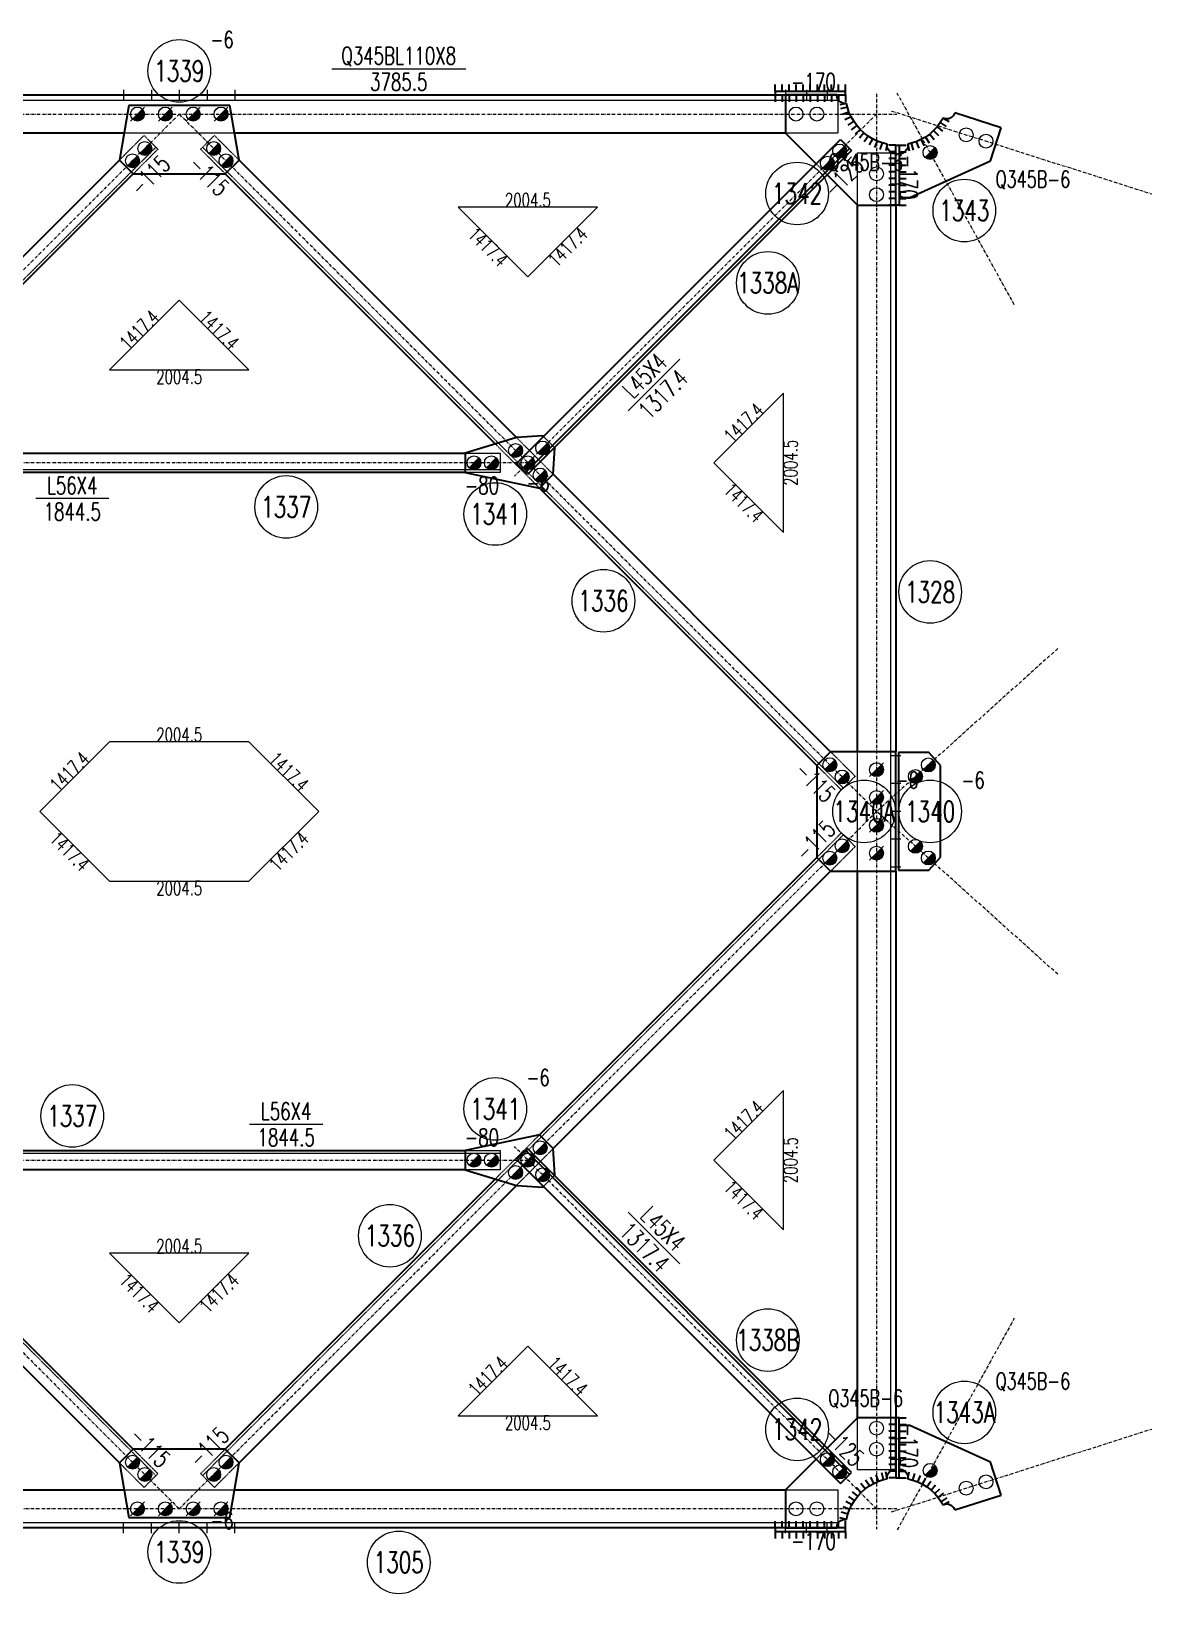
# Model space of a CAD drawing. Extents: x 200306 to 244369, y -126880 to -87343.
# Drawn here: x 209240 to 212461, y -106421 to -101930 of the extents above; entities that cross this region are included whole.
import ezdxf
from ezdxf.enums import TextEntityAlignment as Align

# ---------------------------------------------------------------- set-up
doc = ezdxf.new("R2010")
doc.units = 0
doc.header["$MEASUREMENT"] = 0
doc.linetypes.add('Dash', pattern=[2.75, 2, -0.75])
doc.linetypes.add('DashDot', pattern=[15.6, 9, -3, 0.6, -3])
doc.layers.get('0').update_dxf_attribs({"linetype": 'CONTINUOUS', "lineweight": 25})
doc.styles.get("Standard").update_dxf_attribs({"font": 'simplex.shx', "width": 0.7, "height": 3, "bigfont": 'gbhzfs.shx'})

# ---------------------------------------------------------------- blocks, each defined once
blk = doc.blocks.new('M16X40S')
at = {"color": 3, "linetype": 'Continuous', "lineweight": 13}
blk.add_line((-0.707, -0.707), (0.707, 0.707), dxfattribs=at)
blk.add_circle((0, 0), 1, dxfattribs=at)
for radius in [0.9, 0.8, 0.7, 0.6, 0.5, 0.4, 0.3, 0.2, 0.1]:
    blk.add_arc((0, 0), radius, 225, 45, dxfattribs=at)
blk = doc.blocks.new('M20X45S')
at = {"color": 3, "linetype": 'Continuous', "lineweight": 13}
blk.add_circle((0, 0), 1, dxfattribs=at)
blk = doc.blocks.new('M16X50S')
at = {"color": 3, "linetype": 'Continuous', "lineweight": 13}
blk.add_line((-1, -1), (1, 1), dxfattribs=at)
blk.add_circle((0, 0), 1, dxfattribs=at)
for radius in [0.9, 0.8, 0.7, 0.6, 0.5, 0.4, 0.3, 0.2, 0.1]:
    blk.add_arc((0, 0), radius, 225, 45, dxfattribs=at)

msp = doc.modelspace()

# ---------------------------------------------------------------- linework, layer by layer
at = {"color": 7, "linetype": 'Continuous', "lineweight": 13}
for p, q in [((210104.1478, -102037.91406), (210489.1478, -102037.91406)), ((211104.33602, -102872.36645), (210955.8436, -103020.85887)), ((209463.32231, -103273.14542), (209253.32231, -103273.14542)), ((209868.14322, -105071.60814), (210078.14322, -105071.60814)), ((211104.33602, -105472.38711), (210955.8436, -105323.89468))]:
    msp.add_line(p, q, dxfattribs=at)
at = {"color": 7, "linetype": 'Continuous', "lineweight": 30}
for p, q in [((211378.79208, -102102.90818), (211378.79208, -102082.91994)), ((211378.79208, -102112.9023), (211378.79208, -102132.89053)), ((211398.97452, -102102.90818), (211398.97452, -102082.91994)), ((211398.97452, -102112.9023), (211398.97452, -102132.89053)), ((211419.15695, -102102.90818), (211419.15695, -102082.91994)), ((211419.15695, -102112.9023), (211419.15695, -102132.89053)), ((211439.33939, -102102.90818), (211439.33939, -102082.91994)), ((211439.33939, -102112.9023), (211439.33939, -102132.89053)), ((211459.52182, -102102.90818), (211459.52182, -102082.91994)), ((211459.52182, -102112.9023), (211459.52182, -102132.89053)), ((211479.70425, -102102.90818), (211479.70425, -102082.91994)), ((211479.70425, -102112.9023), (211479.70425, -102132.89053)), ((211499.88669, -102102.90818), (211499.88669, -102082.91994)), ((211499.88669, -102112.9023), (211499.88669, -102132.89053)), ((211520.06912, -102102.90818), (211520.06912, -102082.91994)), ((211520.06912, -102112.9023), (211520.06912, -102132.89053)), ((211540.25156, -102102.90818), (211540.25156, -102082.91994)), ((211540.25156, -102112.9023), (211540.25156, -102132.89053)), ((211560.43399, -102102.90818), (211560.43399, -102082.91994)), ((211560.43399, -102112.9023), (211560.43399, -102132.89053)), ((211580.61642, -102102.90818), (211580.61642, -102082.91994)), ((211580.61642, -102112.9023), (211580.61642, -102132.89053)), ((211583.70173, -102137.72672), (211564.10351, -102141.71543)), ((211586.15961, -102147.94948), (211566.8902, -102153.30579)), ((211590.87133, -102162.11639), (211572.23226, -102169.36794)), ((211596.97187, -102175.74132), (211579.14892, -102184.8156)), ((211604.40019, -102188.68893), (211587.571, -102199.49533)), ((211613.0822, -102200.83065), (211597.41448, -102213.26136)), ((211622.93151, -102212.04593), (211608.58142, -102225.97701)), ((211844.30812, -102204.49272), (211859.57377, -102217.4132)), ((211853.37976, -102192.61736), (211869.85901, -102203.94916)), ((211861.21976, -102179.89706), (211878.74784, -102189.52715)), ((211633.85026, -102222.22333), (211620.96087, -102237.51593)), ((211645.73006, -102231.26162), (211634.42994, -102247.76336)), ((211658.45301, -102239.07074), (211648.85496, -102256.61717)), ((211671.89279, -102245.57267), (211664.0927, -102263.98893)), ((211685.91589, -102250.70225), (211679.9918, -102269.80474)), ((211700.38283, -102254.40781), (211696.39412, -102274.00603)), ((211725.20725, -102257.49312), (211705.21901, -102257.49312)), ((211735.20137, -102257.49312), (211755.1896, -102257.49312)), ((211760.16181, -102254.37819), (211764.17043, -102273.97231)), ((211769.83834, -102252.06034), (211775.14148, -102271.34438)), ((211784.03018, -102247.38264), (211791.23189, -102266.0409)), ((211797.68522, -102241.31091), (211806.71369, -102259.15689)), ((211810.66657, -102233.90569), (211821.43168, -102250.76101)), ((211822.84403, -102225.24105), (211835.23822, -102240.93722)), ((211834.09547, -102215.40381), (211847.99488, -102229.78397)), ((211592.41373, -102266.90901), (210660.89305, -103198.42969)), ((211725.20725, -102276.61963), (211705.21901, -102276.61963)), ((211725.20725, -102295.74613), (211705.21901, -102295.74613)), ((211735.20137, -102276.61963), (211755.1896, -102276.61963)), ((211735.20137, -102295.74613), (211755.1896, -102295.74613)), ((211725.20725, -102314.87264), (211705.21901, -102314.87264)), ((211725.20725, -102333.99915), (211705.21901, -102333.99915)), ((211735.20137, -102314.87264), (211755.1896, -102314.87264)), ((211735.20137, -102333.99915), (211755.1896, -102333.99915)), ((211725.20725, -102353.12565), (211705.21901, -102353.12565)), ((211725.20725, -102372.25216), (211705.21901, -102372.25216)), ((211725.20725, -102391.37867), (211705.21901, -102391.37867)), ((211735.20137, -102353.12565), (211755.1896, -102353.12565)), ((211735.20137, -102372.25216), (211755.1896, -102372.25216)), ((211735.20137, -102391.37867), (211755.1896, -102391.37867)), ((211725.20725, -102410.50517), (211705.21901, -102410.50517)), ((211725.20725, -102429.63168), (211705.21901, -102429.63168)), ((211735.20137, -102410.50517), (211755.1896, -102410.50517)), ((211735.20137, -102429.63168), (211755.1896, -102429.63168)), ((211592.41373, -106077.84455), (210660.89305, -105146.32387)), ((211725.20725, -105915.12188), (211705.21901, -105915.12188)), ((211725.20725, -105934.24838), (211705.21901, -105934.24838)), ((211735.20137, -105915.12188), (211755.1896, -105915.12188)), ((211735.20137, -105934.24838), (211755.1896, -105934.24838)), ((211725.20725, -105953.37489), (211705.21901, -105953.37489)), ((211725.20725, -105972.5014), (211705.21901, -105972.5014)), ((211735.20137, -105953.37489), (211755.1896, -105953.37489)), ((211735.20137, -105972.5014), (211755.1896, -105972.5014)), ((211725.20725, -105991.6279), (211705.21901, -105991.6279)), ((211725.20725, -106010.75441), (211705.21901, -106010.75441)), ((211725.20725, -106029.88092), (211705.21901, -106029.88092)), ((211735.20137, -105991.6279), (211755.1896, -105991.6279)), ((211735.20137, -106010.75441), (211755.1896, -106010.75441)), ((211735.20137, -106029.88092), (211755.1896, -106029.88092)), ((211690.16006, -106092.80363), (211684.80376, -106073.53422)), ((211700.38283, -106090.34575), (211696.39412, -106070.74753)), ((211725.20725, -106049.00742), (211705.21901, -106049.00742)), ((211725.20725, -106068.13393), (211705.21901, -106068.13393)), ((211735.20137, -106049.00742), (211755.1896, -106049.00742)), ((211735.20137, -106068.13393), (211755.1896, -106068.13393)), ((211760.16181, -106090.37537), (211764.17043, -106070.78125)), ((211774.63001, -106094.09754), (211780.57417, -106075.00137)), ((211626.06361, -106129.57552), (211612.13254, -106115.22543)), ((211637.27889, -106119.72621), (211624.84818, -106104.05849)), ((211649.42061, -106111.04421), (211638.61422, -106094.21501)), ((211662.36822, -106103.61589), (211653.29394, -106085.79294)), ((211675.99315, -106097.51535), (211668.74161, -106078.87627)), ((211725.20725, -106087.26044), (211705.21901, -106087.26044)), ((211735.20137, -106087.26044), (211755.1896, -106087.26044)), ((211788.6559, -106099.24584), (211796.47643, -106080.8384)), ((211802.09903, -106105.76916), (211811.71797, -106088.23441)), ((211814.82467, -106113.60253), (211826.14605, -106097.11572)), ((211826.70524, -106122.66769), (211839.61599, -106107.39361)), ((211837.62158, -106132.8739), (211851.99271, -106118.9652)), ((211599.03881, -106165.09702), (211581.49237, -106155.49897)), ((211606.84793, -106152.37407), (211590.34619, -106141.07396)), ((211615.88622, -106140.49427), (211600.59361, -106127.60488)), ((211847.46427, -106144.11882), (211863.15215, -106131.71446)), ((211856.13475, -106156.28963), (211872.98255, -106145.51347)), ((211861.21976, -106164.85649), (211878.74784, -106155.22641)), ((211583.70173, -106207.02684), (211564.10351, -106203.03813)), ((211587.40729, -106192.5599), (211568.3048, -106186.63582)), ((211592.53687, -106178.5368), (211574.12061, -106170.73672)), ((211378.79208, -106231.85126), (211378.79208, -106211.86303)), ((211378.79208, -106241.84538), (211378.79208, -106261.83362)), ((211398.97452, -106231.85126), (211398.97452, -106211.86303)), ((211398.97452, -106241.84538), (211398.97452, -106261.83362)), ((211419.15695, -106231.85126), (211419.15695, -106211.86303)), ((211419.15695, -106241.84538), (211419.15695, -106261.83362)), ((211439.33939, -106231.85126), (211439.33939, -106211.86303)), ((211439.33939, -106241.84538), (211439.33939, -106261.83362)), ((211459.52182, -106231.85126), (211459.52182, -106211.86303)), ((211459.52182, -106241.84538), (211459.52182, -106261.83362)), ((211479.70425, -106231.85126), (211479.70425, -106211.86303)), ((211479.70425, -106241.84538), (211479.70425, -106261.83362)), ((211499.88669, -106231.85126), (211499.88669, -106211.86303)), ((211499.88669, -106241.84538), (211499.88669, -106261.83362)), ((211520.06912, -106231.85126), (211520.06912, -106211.86303)), ((211520.06912, -106241.84538), (211520.06912, -106261.83362)), ((211540.25156, -106231.85126), (211540.25156, -106211.86303)), ((211540.25156, -106241.84538), (211540.25156, -106261.83362)), ((211560.43399, -106231.85126), (211560.43399, -106211.86303)), ((211560.43399, -106241.84538), (211560.43399, -106261.83362)), ((211580.61642, -106231.85126), (211580.61642, -106211.86303)), ((211580.61642, -106241.84538), (211580.61642, -106261.83362))]:
    msp.add_line(p, q, dxfattribs=at)
at = {"color": 1, "linetype": 'Dash', "lineweight": 20}
for p, q in [((211408.47786, -102112.91406), (211555.71703, -102112.91406)), ((211558.47786, -102123.628), (211558.47786, -102222.91406)), ((207772.98767, -102127.91406), (211558.47786, -102127.91406)), ((209493.90582, -102300.14303), (209564.61649, -102229.43235)), ((209824.38264, -102222.91406), (209507.08289, -102222.91406)), ((209564.61649, -102229.43235), (209604.21447, -102269.03033)), ((209727.25105, -102269.03033), (209766.84903, -102229.43235)), ((209766.84903, -102229.43235), (209837.55971, -102300.14303)), ((211558.47786, -102222.91406), (211408.47786, -102222.91406)), ((209598.55762, -102263.37348), (207756.72946, -104105.20164)), ((209604.21447, -102269.03033), (209533.5038, -102339.74101)), ((209797.96173, -102339.74101), (209727.25105, -102269.03033)), ((211574.73607, -104105.20164), (209732.90791, -102263.37348)), ((211615.19548, -102279.63168), (211714.48154, -102279.63168)), ((211615.19548, -102429.63168), (211615.19548, -102279.63168)), ((211710.19548, -102279.63168), (211710.19548, -106065.12188)), ((211725.19548, -102282.39252), (211725.19548, -102429.63168)), ((211496.28032, -102310.71652), (211528.10013, -102342.53633)), ((210634.7301, -103097.31342), (210740.79612, -103203.37944)), ((210744.33165, -103126.3048), (210712.51185, -103094.485)), ((210487.96412, -103142.14542), (210587.96412, -103142.14542)), ((210701.19814, -103242.97742), (210574.0652, -103115.84448)), ((210587.96412, -103142.14542), (210587.96412, -103198.14542)), ((210587.96412, -103190.14542), (208743.50141, -103190.14542)), ((210587.96412, -103198.14542), (210487.96412, -103198.14542)), ((211537.96651, -104000.54983), (211608.67719, -104071.26051)), ((211615.19548, -104344.20373), (211615.19548, -104000.54983)), ((211725.19548, -104000.54983), (211725.19548, -104344.20373)), ((211569.07921, -104110.85849), (211498.36853, -104040.14781)), ((211608.67719, -104071.26051), (211569.07921, -104110.85849)), ((211498.36853, -104304.60575), (211569.07921, -104233.89507)), ((211569.07921, -104233.89507), (211608.67719, -104273.49305)), ((207756.72946, -104239.55192), (209598.55762, -106081.38008)), ((209732.90791, -106081.38008), (211574.73607, -104239.55192)), ((211608.67719, -104273.49305), (211537.96651, -104344.20373)), ((210574.0652, -105228.90908), (210701.19814, -105101.77614)), ((208743.50141, -105154.60814), (210587.96412, -105154.60814)), ((210487.96412, -105146.60814), (210587.96412, -105146.60814)), ((210587.96412, -105146.60814), (210587.96412, -105202.60814)), ((210740.79612, -105141.37412), (210634.7301, -105247.44014)), ((210587.96412, -105202.60814), (210487.96412, -105202.60814)), ((210712.51185, -105250.26856), (210744.33165, -105218.44876)), ((211615.19548, -106065.12188), (211615.19548, -105915.12188)), ((211725.19548, -105915.12188), (211725.19548, -106062.36104)), ((209533.5038, -106005.01255), (209604.21447, -106075.72323)), ((209727.25105, -106075.72323), (209797.96173, -106005.01255)), ((211528.10013, -106002.21723), (211496.28032, -106034.03704)), ((209564.61649, -106115.32121), (209493.90582, -106044.61053)), ((209837.55971, -106044.61053), (209766.84903, -106115.32121)), ((211714.48154, -106065.12188), (211615.19548, -106065.12188)), ((209604.21447, -106075.72323), (209564.61649, -106115.32121)), ((209766.84903, -106115.32121), (209727.25105, -106075.72323)), ((209507.08289, -106121.8395), (209824.38264, -106121.8395)), ((211408.47786, -106121.8395), (211558.47786, -106121.8395)), ((211558.47786, -106121.8395), (211558.47786, -106221.12556)), ((211558.47786, -106216.8395), (207772.98767, -106216.8395)), ((211555.71703, -106231.8395), (211408.47786, -106231.8395))]:
    msp.add_line(p, q, dxfattribs=at)
at = {"color": 2, "linetype": 'DashDot', "lineweight": 15}
for p, q in [((211670.19548, -102109.63168), (211670.19548, -106235.12188)), ((212066.12033, -102715.84512), (211729.47309, -102107.82075)), ((207602.98767, -102167.91406), (211728.47786, -102167.91406)), ((209665.73276, -102167.91406), (207661.27005, -104172.37678)), ((211670.19548, -104172.37678), (209665.73276, -102167.91406)), ((211670.19548, -102167.91406), (210629.07325, -103209.03629)), ((211713.14377, -102159.14981), (212461.14804, -102397.29811)), ((210667.96412, -103170.14542), (208663.50141, -103170.14542)), ((212190.80931, -103704.47524), (211670.17691, -104172.38753)), ((207661.27005, -104172.37678), (209665.73276, -106176.8395)), ((209665.73276, -106176.8395), (211670.19548, -104172.37678)), ((212190.8442, -104640.32245), (211670.2336, -104172.38591)), ((208663.50141, -105174.60814), (210667.96412, -105174.60814)), ((211670.19548, -106176.8395), (210629.07325, -105135.71726)), ((212066.14078, -105628.91202), (211729.53048, -106236.95684)), ((211713.14377, -106185.60374), (212461.14804, -105947.45545)), ((211728.47786, -106176.8395), (207602.98767, -106176.8395))]:
    msp.add_line(p, q, dxfattribs=at)
at = {"color": 1, "linetype": 'Continuous', "lineweight": 18}
for p, q in [((210467.51785, -102435.17576), (210667.96412, -102635.62203)), ((210868.41039, -102435.17576), (210467.51785, -102435.17576)), ((210667.96412, -102635.62203), (210868.41039, -102435.17576)), ((209665.73276, -102702.43745), (209465.28649, -102902.88373)), ((209866.17904, -102902.88373), (209665.73276, -102702.43745)), ((209465.28649, -102902.88373), (209866.17904, -102902.88373)), ((211402.93379, -102969.69915), (211202.48751, -103170.14542)), ((211402.93379, -103370.59169), (211402.93379, -102969.69915)), ((211202.48751, -103170.14542), (211402.93379, -103370.59169)), ((209465.28649, -103971.93051), (209264.84022, -104172.37678)), ((209866.17904, -103971.93051), (209465.28649, -103971.93051)), ((210066.62531, -104172.37678), (209866.17904, -103971.93051)), ((209264.84022, -104172.37678), (209465.28649, -104372.82305)), ((209866.17904, -104372.82305), (210066.62531, -104172.37678)), ((209465.28649, -104372.82305), (209866.17904, -104372.82305)), ((211402.93379, -104974.16187), (211202.48751, -105174.60814)), ((211402.93379, -105375.05441), (211402.93379, -104974.16187)), ((211202.48751, -105174.60814), (211402.93379, -105375.05441)), ((209465.28649, -105441.86983), (209665.73276, -105642.3161)), ((209866.17904, -105441.86983), (209465.28649, -105441.86983)), ((209665.73276, -105642.3161), (209866.17904, -105441.86983)), ((210667.96412, -105709.13153), (210467.51785, -105909.5778)), ((210868.41039, -105909.5778), (210667.96412, -105709.13153)), ((210467.51785, -105909.5778), (210868.41039, -105909.5778))]:
    msp.add_line(p, q, dxfattribs=at)
at = {"color": 7, "linetype": 'Continuous', "lineweight": 30}
for points in [[(207922.98767, -102112.91406), (211408.47786, -102112.91406)], [(211378.79208, -102102.90818), (211378.79208, -102112.9023)], [(211580.61642, -102102.90818), (211378.79208, -102102.90818)], [(211378.79208, -102112.9023), (211580.61642, -102112.9023)], [(211555.71703, -102112.91406), (211408.47786, -102112.91406)], [(211408.47786, -102112.91406), (211408.47786, -102222.91406)], [(211555.71703, -102112.91406), (211558.47786, -102112.91406)], [(211557.12564, -102121.18729), (211555.71703, -102112.91406)], [(211561.19273, -102128.52822), (211557.12564, -102121.18729)], [(211558.47786, -102112.91406), (211558.47786, -102123.628)], [(211580.61642, -102112.9023), (211580.61642, -102102.90818)], [(209520.73276, -102142.91406), (209493.90582, -102300.14303)], [(209810.73276, -102142.91406), (209520.73276, -102142.91406)], [(209837.55971, -102300.14303), (209810.73276, -102142.91406)], [(211567.46, -102134.10961), (211561.19273, -102128.52822)], [(211575.22118, -102137.3025), (211567.46, -102134.10961)], [(211583.70173, -102137.72672), (211575.22118, -102137.3025)], [(211586.15961, -102147.94948), (211583.70173, -102137.72672)], [(211590.87133, -102162.11639), (211586.15961, -102147.94948)], [(211596.97187, -102175.74132), (211590.87133, -102162.11639)], [(211895.25567, -102164.6654), (211891.41482, -102172.10677)], [(212028.45163, -102207.07295), (211895.25567, -102164.6654)], [(211604.40019, -102188.68893), (211596.97187, -102175.74132)], [(211613.0822, -102200.83065), (211604.40019, -102188.68893)], [(211622.93151, -102212.04593), (211613.0822, -102200.83065)], [(211633.85026, -102222.22333), (211622.93151, -102212.04593)], [(211844.30812, -102204.49272), (211834.09547, -102215.40381)], [(211853.37976, -102192.61736), (211844.30812, -102204.49272)], [(211861.21976, -102179.89706), (211853.37976, -102192.61736)], [(211869.34626, -102181.99382), (211861.21976, -102179.89706)], [(211877.69013, -102181.28595), (211869.34626, -102181.99382)], [(211885.33213, -102177.86222), (211877.69013, -102181.28595)], [(211891.41482, -102172.10677), (211885.33213, -102177.86222)], [(211998.07682, -102302.48446), (212028.45163, -102207.07295)], [(209507.08289, -102222.91406), (207922.98767, -102222.91406)], [(211408.47786, -102222.91406), (209824.38264, -102222.91406)], [(210634.7301, -103172.26674), (211566.25078, -102240.74606)], [(211408.47786, -102222.91406), (211496.28032, -102310.71652)], [(211566.25078, -102240.74606), (211598.07059, -102272.56587)], [(211645.73006, -102231.26162), (211633.85026, -102222.22333)], [(211658.45301, -102239.07074), (211645.73006, -102231.26162)], [(211671.89279, -102245.57267), (211658.45301, -102239.07074)], [(211685.91589, -102250.70225), (211671.89279, -102245.57267)], [(211700.38283, -102254.40781), (211685.91589, -102250.70225)], [(211700.80705, -102262.88836), (211700.38283, -102254.40781)], [(211725.20725, -102257.49312), (211735.20137, -102257.49312)], [(211725.20725, -102429.63168), (211725.20725, -102257.49312)], [(211735.20137, -102257.49312), (211735.20137, -102429.63168)], [(211760.16181, -102254.37819), (211759.75048, -102262.81085)], [(211769.83834, -102252.06034), (211760.16181, -102254.37819)], [(211784.03018, -102247.38264), (211769.83834, -102252.06034)], [(211797.68522, -102241.31091), (211784.03018, -102247.38264)], [(211810.66657, -102233.90569), (211797.68522, -102241.31091)], [(211822.84403, -102225.24105), (211810.66657, -102233.90569)], [(211834.09547, -102215.40381), (211822.84403, -102225.24105)], [(208696.73543, -103097.31342), (209493.90582, -102300.14303)], [(209493.90582, -102300.14303), (209533.5038, -102339.74101)], [(209797.96173, -102339.74101), (209837.55971, -102300.14303)], [(209837.55971, -102300.14303), (210634.7301, -103097.31342)], [(211598.07059, -102272.56587), (210666.54991, -103204.08655)], [(211703.99993, -102270.64955), (211700.80705, -102262.88836)], [(211709.58132, -102276.91681), (211703.99993, -102270.64955)], [(211716.92225, -102280.98391), (211709.58132, -102276.91681)], [(211714.48154, -102279.63168), (211725.19548, -102279.63168)], [(211725.19548, -102282.39252), (211716.92225, -102280.98391)], [(211725.19548, -102279.63168), (211725.19548, -102282.39252)], [(211725.19548, -102429.63168), (211725.19548, -102282.39252)], [(211735.34728, -102282.3859), (211735.34723, -102407.30664)], [(211743.63727, -102280.97128), (211735.34728, -102282.3859)], [(211750.98908, -102276.88749), (211743.63727, -102280.97128)], [(211756.57071, -102270.5967), (211750.98908, -102276.88749)], [(211759.75048, -102262.81085), (211756.57071, -102270.5967)], [(211765.34587, -102407.30665), (211998.07682, -102302.48446)], [(209533.5038, -102339.74101), (208757.40033, -103115.84448)], [(209533.5038, -102339.74101), (209797.96173, -102339.74101)], [(210574.0652, -103115.84448), (209797.96173, -102339.74101)], [(211528.10013, -102342.53633), (211615.19548, -102429.63168)], [(211615.19548, -104000.54983), (211615.19548, -102429.63168)], [(211615.19548, -102429.63168), (211725.19548, -102429.63168)], [(211725.19548, -102429.63168), (211725.19548, -104000.54983)], [(211735.20137, -102429.63168), (211725.20725, -102429.63168)], [(211735.34723, -102407.30664), (211765.34587, -102407.30665)], [(210634.7301, -103097.31342), (210487.96412, -103142.14542)], [(210710.39053, -103092.36368), (210634.7301, -103097.31342)], [(210712.51185, -103094.485), (210710.39053, -103092.36368)], [(208843.50141, -103142.14542), (210487.96412, -103142.14542)], [(210487.96412, -103142.14542), (210487.96412, -103198.14542)], [(210740.79612, -103203.37944), (210745.74587, -103127.71901)], [(210745.74587, -103127.71901), (210744.33165, -103126.3048)], [(210487.96412, -103198.14542), (208843.50141, -103198.14542)], [(210487.96412, -103198.14542), (210701.19814, -103242.97742)], [(210666.54991, -103204.08655), (210634.7301, -103172.26674)], [(210701.19814, -103242.97742), (210740.79612, -103203.37944)], [(211498.36853, -104040.14781), (210701.19814, -103242.97742)], [(210740.79612, -103203.37944), (211537.96651, -104000.54983)], [(211537.96651, -104000.54983), (211498.36853, -104040.14781)], [(211725.19548, -104000.54983), (211537.96651, -104000.54983)], [(211725.19548, -104344.20373), (211725.19548, -104000.54983)], [(211733.37827, -104003.36113), (211733.33723, -104341.37576)], [(211820.77692, -104003.36836), (211733.37827, -104003.36113)], [(211854.19498, -104040.55648), (211820.77692, -104003.36836)], [(211498.36853, -104040.14781), (211498.36853, -104304.60575)], [(211854.27984, -104304.19529), (211854.19498, -104040.55648)], [(210701.19814, -105101.77614), (211498.36853, -104304.60575)], [(211498.36853, -104304.60575), (211537.96651, -104344.20373)], [(211820.85799, -104341.383), (211854.27984, -104304.19529)], [(211537.96651, -104344.20373), (210740.79612, -105141.37412)], [(211537.96651, -104344.20373), (211725.19548, -104344.20373)], [(211615.19548, -105915.12188), (211615.19548, -104344.20373)], [(211725.19548, -104344.20373), (211725.19548, -105915.12188)], [(211733.33723, -104341.37576), (211820.85799, -104341.383)], [(210701.19814, -105101.77614), (210487.96412, -105146.60814)], [(210740.79612, -105141.37412), (210701.19814, -105101.77614)], [(208843.50141, -105146.60814), (210487.96412, -105146.60814)], [(210487.96412, -105146.60814), (210487.96412, -105202.60814)], [(210666.54991, -105140.66701), (210634.7301, -105172.48682)], [(210634.7301, -105172.48682), (211566.25078, -106104.0075)], [(211598.07059, -106072.18769), (210666.54991, -105140.66701)], [(210745.74587, -105217.03454), (210740.79612, -105141.37412)], [(210487.96412, -105202.60814), (208843.50141, -105202.60814)], [(210487.96412, -105202.60814), (210634.7301, -105247.44014)], [(210744.33165, -105218.44876), (210745.74587, -105217.03454)], [(209493.90582, -106044.61053), (208696.73543, -105247.44014)], [(208757.40033, -105228.90908), (209533.5038, -106005.01255)], [(209797.96173, -106005.01255), (210574.0652, -105228.90908)], [(210634.7301, -105247.44014), (209837.55971, -106044.61053)], [(210634.7301, -105247.44014), (210710.39053, -105252.38988)], [(210710.39053, -105252.38988), (210712.51185, -105250.26856)], [(211615.19548, -105915.12188), (211528.10013, -106002.21723)], [(211725.19548, -105915.12188), (211615.19548, -105915.12188)], [(211725.19548, -106062.36104), (211725.19548, -105915.12188)], [(211725.20725, -105915.12188), (211725.20725, -106087.26044)], [(211735.20137, -105915.12188), (211725.20725, -105915.12188)], [(211735.20137, -106087.26044), (211735.20137, -105915.12188)], [(211765.34587, -105937.44691), (211735.34723, -105937.44692)], [(211735.34723, -105937.44692), (211735.34728, -106062.36765)], [(211998.07682, -106042.2691), (211765.34587, -105937.44691)], [(209533.5038, -106005.01255), (209493.90582, -106044.61053)], [(209797.96173, -106005.01255), (209533.5038, -106005.01255)], [(209837.55971, -106044.61053), (209797.96173, -106005.01255)], [(209493.90582, -106044.61053), (209520.73276, -106201.8395)], [(209810.73276, -106201.8395), (209837.55971, -106044.61053)], [(211496.28032, -106034.03704), (211408.47786, -106121.8395)], [(211566.25078, -106104.0075), (211598.07059, -106072.18769)], [(211700.80705, -106081.8652), (211703.99993, -106074.10401)], [(211703.99993, -106074.10401), (211709.58132, -106067.83675)], [(211709.58132, -106067.83675), (211716.92225, -106063.76965)], [(211725.19548, -106065.12188), (211714.48154, -106065.12188)], [(211716.92225, -106063.76965), (211725.19548, -106062.36104)], [(211725.19548, -106062.36104), (211725.19548, -106065.12188)], [(211735.34728, -106062.36765), (211743.63727, -106063.78228)], [(211743.63727, -106063.78228), (211750.98908, -106067.86607)], [(211750.98908, -106067.86607), (211756.57071, -106074.15686)], [(211756.57071, -106074.15686), (211759.75048, -106081.94271)], [(212028.45163, -106137.68061), (211998.07682, -106042.2691)], [(211626.06361, -106129.57552), (211637.27889, -106119.72621)], [(211637.27889, -106119.72621), (211649.42061, -106111.04421)], [(211649.42061, -106111.04421), (211662.36822, -106103.61589)], [(211662.36822, -106103.61589), (211675.99315, -106097.51535)], [(211675.99315, -106097.51535), (211690.16006, -106092.80363)], [(211690.16006, -106092.80363), (211700.38283, -106090.34575)], [(211700.38283, -106090.34575), (211700.80705, -106081.8652)], [(211725.20725, -106087.26044), (211735.20137, -106087.26044)], [(211759.75048, -106081.94271), (211760.16181, -106090.37537)], [(211760.16181, -106090.37537), (211774.63001, -106094.09754)], [(211774.63001, -106094.09754), (211788.6559, -106099.24584)], [(211788.6559, -106099.24584), (211802.09903, -106105.76916)], [(211802.09903, -106105.76916), (211814.82467, -106113.60253)], [(211814.82467, -106113.60253), (211826.70524, -106122.66769)], [(207922.98767, -106121.8395), (209507.08289, -106121.8395)], [(209824.38264, -106121.8395), (211408.47786, -106121.8395)], [(211408.47786, -106121.8395), (211408.47786, -106231.8395)], [(211592.53687, -106178.5368), (211599.03881, -106165.09702)], [(211599.03881, -106165.09702), (211606.84793, -106152.37407)], [(211606.84793, -106152.37407), (211615.88622, -106140.49427)], [(211615.88622, -106140.49427), (211626.06361, -106129.57552)], [(211826.70524, -106122.66769), (211837.62158, -106132.8739)], [(211837.62158, -106132.8739), (211847.46427, -106144.11882)], [(211847.46427, -106144.11882), (211856.13475, -106156.28963)], [(211856.13475, -106156.28963), (211861.21976, -106164.85649)], [(211861.21976, -106164.85649), (211869.34626, -106162.75974)], [(211869.34626, -106162.75974), (211877.69013, -106163.4676)], [(211877.69013, -106163.4676), (211885.33213, -106166.89134)], [(211895.25567, -106180.08816), (212028.45163, -106137.68061)], [(209520.73276, -106201.8395), (209810.73276, -106201.8395)], [(211567.46, -106210.64395), (211575.22118, -106207.45106)], [(211575.22118, -106207.45106), (211583.70173, -106207.02684)], [(211583.70173, -106207.02684), (211587.40729, -106192.5599)], [(211587.40729, -106192.5599), (211592.53687, -106178.5368)], [(211885.33213, -106166.89134), (211891.41482, -106172.64679)], [(211891.41482, -106172.64679), (211895.25567, -106180.08816)], [(211408.47786, -106231.8395), (207922.98767, -106231.8395)], [(211378.79208, -106231.85126), (211378.79208, -106241.84538)], [(211580.61642, -106231.85126), (211378.79208, -106231.85126)], [(211378.79208, -106241.84538), (211580.61642, -106241.84538)], [(211408.47786, -106231.8395), (211555.71703, -106231.8395)], [(211555.71703, -106231.8395), (211557.12564, -106223.56627)], [(211558.47786, -106231.8395), (211555.71703, -106231.8395)], [(211557.12564, -106223.56627), (211561.19273, -106216.22534)], [(211558.47786, -106221.12556), (211558.47786, -106231.8395)], [(211561.19273, -106216.22534), (211567.46, -106210.64395)], [(211580.61642, -106241.84538), (211580.61642, -106231.85126)]]:
    msp.add_lwpolyline(points, dxfattribs=at)
at = {"color": 3, "linetype": 'Continuous', "lineweight": 20}
for points in [[(209505.73276, -102097.91406), (209505.73276, -102127.91406)], [(209585.73276, -102097.91406), (209585.73276, -102127.91406)], [(209665.73276, -102097.91406), (209665.73276, -102127.91406)], [(209745.73276, -102097.91406), (209745.73276, -102127.91406)], [(209825.73276, -102097.91406), (209825.73276, -102127.91406)], [(211408.47786, -102097.91406), (211408.47786, -102127.91406)], [(211468.47786, -102097.91406), (211468.47786, -102127.91406)], [(211528.47786, -102097.91406), (211528.47786, -102127.91406)], [(211740.19548, -102309.63168), (211710.19548, -102309.63168)], [(211740.19548, -102369.63168), (211710.19548, -102369.63168)], [(211740.19548, -104012.37678), (211710.19548, -104012.37678)], [(211740.19548, -104092.37678), (211710.19548, -104092.37678)], [(211740.19548, -104172.37678), (211710.19548, -104172.37678)], [(211740.19548, -104252.37678), (211710.19548, -104252.37678)], [(211740.19548, -104332.37678), (211710.19548, -104332.37678)], [(211740.19548, -105975.12188), (211710.19548, -105975.12188)], [(211740.19548, -106035.12188), (211710.19548, -106035.12188)], [(209505.73276, -106246.8395), (209505.73276, -106216.8395)], [(209585.73276, -106246.8395), (209585.73276, -106216.8395)], [(209665.73276, -106246.8395), (209665.73276, -106216.8395)], [(209745.73276, -106246.8395), (209745.73276, -106216.8395)], [(209825.73276, -106246.8395), (209825.73276, -106216.8395)], [(211408.47786, -106246.8395), (211408.47786, -106216.8395)], [(211468.47786, -106246.8395), (211468.47786, -106216.8395)], [(211528.47786, -106246.8395), (211528.47786, -106216.8395)]]:
    msp.add_lwpolyline(points, dxfattribs=at)
at = {"color": 7, "linetype": 'Continuous', "lineweight": 13}
for centre in [(209665.73276, -102043.91406), (211441.8331, -102396.27644), (211922.36753, -102445.16224), (211357.56727, -102653.07633), (209973.14322, -103297.14542), (210574.21193, -103317.44328), (211824.19548, -103541.46175), (210885.13292, -103566.91934), (211634.35775, -104172.35642), (211824.19548, -104172.37678), (210574.21193, -105027.31027), (209358.32231, -105047.60814), (210271.1902, -105391.77694), (211357.56727, -105691.67723), (211922.36753, -105899.59131), (211441.8331, -105948.47712), (209665.73276, -106300.8395), (210296.6478, -106330.8395)]:
    msp.add_circle(centre, 90, dxfattribs=at)

# ---------------------------------------------------------------- block references
at = {"color": 3, "linetype": 'Continuous', "lineweight": 13, "xscale": 20, "yscale": 20, "zscale": 20}
for name, p in [('M16X50S', (209545.73276, -102167.91406)), ('M16X50S', (209625.73276, -102167.91406)), ('M16X50S', (209705.73276, -102167.91406)), ('M16X50S', (209785.73276, -102167.91406)), ('M20X45S', (211438.47786, -102167.91406)), ('M20X45S', (211498.47786, -102167.91406)), ('M20X45S', (211927.53159, -102227.40624)), ('M16X40S', (209566.73782, -102266.90901)), ('M16X40S', (209764.72771, -102266.90901)), ('M16X40S', (211564.12946, -102273.98008)), ('M20X45S', (211984.70154, -102245.6079)), ('M16X40S', (209531.38248, -102302.26435)), ('M16X40S', (209800.08305, -102302.26435)), ('M16X40S', (211528.77412, -102309.33542)), ('M16X40S', (211823.92803, -102278.41743)), ('M20X45S', (211670.19548, -102339.63168)), ('M20X45S', (211670.19548, -102399.63168)), ('M16X40S', (210710.39053, -103127.71901)), ('M16X40S', (210512.96412, -103170.14542)), ('M16X40S', (210562.96412, -103170.14542)), ('M16X40S', (210632.60878, -103134.79008)), ('M16X50S', (210667.96412, -103170.14542)), ('M16X40S', (210703.31946, -103205.50076)), ('M16X40S', (211535.84519, -104038.02649)), ('M16X40S', (211571.20053, -104073.38183)), ('M16X50S', (211670.19548, -104052.37678)), ('M16X40S', (211781.75366, -104072.10923)), ('M16X40S', (211818.94082, -104038.6877)), ('M16X50S', (211670.19548, -104132.37678)), ('M16X50S', (211670.19548, -104212.37678)), ('M16X40S', (211571.20053, -104271.37173)), ('M16X50S', (211670.19548, -104292.37678)), ('M16X40S', (211781.79153, -104272.65669)), ('M16X40S', (211535.84519, -104306.72707)), ('M16X40S', (211818.97595, -104306.07889)), ('M16X40S', (210703.31946, -105139.2528)), ('M16X40S', (210512.96412, -105174.60814)), ('M16X40S', (210562.96412, -105174.60814)), ('M16X50S', (210667.96412, -105174.60814)), ('M16X40S', (210632.60878, -105209.96348)), ('M16X40S', (210710.39053, -105217.03454)), ('M20X45S', (211670.19548, -105945.12188)), ('M20X45S', (211670.19548, -106005.12188)), ('M16X40S', (209531.38248, -106042.48921)), ('M16X40S', (209800.08305, -106042.48921)), ('M16X40S', (211528.77412, -106035.41814)), ('M16X40S', (209566.73782, -106077.84455)), ('M16X40S', (209764.72771, -106077.84455)), ('M16X40S', (211564.12946, -106070.77348)), ('M16X40S', (211823.9872, -106066.33246)), ('M20X45S', (211927.53159, -106117.34732)), ('M20X45S', (211984.70154, -106099.14566)), ('M16X50S', (209545.73276, -106176.8395)), ('M16X50S', (209625.73276, -106176.8395)), ('M16X50S', (209705.73276, -106176.8395)), ('M16X50S', (209785.73276, -106176.8395)), ('M20X45S', (211438.47786, -106176.8395)), ('M20X45S', (211498.47786, -106176.8395))]:
    msp.add_blockref(name, p, dxfattribs=at)

# ---------------------------------------------------------------- texts
at = {"color": 7, "linetype": 'Continuous', "lineweight": 13, "width": 0.7}
for s, p in [('-6', (209755.73276, -101953.91406)), ('Q345B-6', (211531.8331, -102306.27644)), ('Q345B-6', (212012.36753, -102355.16224)), ('-6', (210664.21193, -103227.44328)), ('-6', (211724.35775, -104082.35642)), ('-6', (211914.19548, -104082.37678)), ('-6', (210664.21193, -104937.31027)), ('Q345B-6', (212012.36753, -105809.59131)), ('Q345B-6', (211531.8331, -105858.47712)), ('-6', (209755.73276, -106210.8395))]:
    msp.add_text(s, height=48, dxfattribs=at).set_placement(p, align=Align.MIDDLE_LEFT)
for s, height, p in [('Q345BL110X8', 50, (210296.6478, -102000.41406)), ('1339', 60, (209665.73276, -102043.91406)), ('3785.5', 50, (210296.6478, -102075.41406)), ('-170', 50, (211488.47786, -102075.41406)), ('1342', 60, (211441.8331, -102396.27644)), ('1343', 60, (211922.36753, -102445.16224)), ('1338A', 60, (211357.56727, -102653.07633)), ('L56X4', 50, (209358.32231, -103235.64542)), ('-80', 50, (210535.46412, -103235.64542)), ('1844.5', 50, (209358.32231, -103310.64542)), ('1337', 60, (209973.14322, -103297.14542)), ('1341', 60, (210574.21193, -103317.44328)), ('1328', 60, (211824.19548, -103541.46175)), ('1336', 60, (210885.13292, -103566.91934)), ('1340A', 60, (211634.35775, -104172.35642)), ('1340', 60, (211824.19548, -104172.37678)), ('1341', 60, (210574.21193, -105027.31027)), ('1337', 60, (209358.32231, -105047.60814)), ('L56X4', 50, (209973.14322, -105034.10814)), ('1844.5', 50, (209973.14322, -105109.10814)), ('-80', 50, (210535.46412, -105109.10814)), ('1336', 60, (210271.1902, -105391.77694)), ('1338B', 60, (211357.56727, -105691.67723)), ('1343A', 60, (211922.36753, -105899.59131)), ('1342', 60, (211441.8331, -105948.47712)), ('-170', 50, (211488.47786, -106269.3395)), ('1339', 60, (209665.73276, -106300.8395)), ('1305', 60, (210296.6478, -106330.8395))]:
    msp.add_text(s, height=height, dxfattribs=at).set_placement(p, align=Align.MIDDLE_CENTER)
for s, rotation, p in [('-115', 45, (209581.2335, -102345.04431)), ('-125', 45, (211575.08962, -102348.57985)), ('-170', 270, (211762.69548, -102349.63168)), ('-115', 315, (209750.23202, -102345.04431)), ('L45X4', 45, (211003.57331, -102920.09616)), ('1317.4', 45, (211056.60632, -102973.12917)), ('-115', 315, (211493.06523, -104087.87752)), ('-115', 45, (211493.06523, -104256.87604)), ('L45X4', 315, (211056.60632, -105371.62439)), ('1317.4', 315, (211003.57331, -105424.6574)), ('-170', 270, (211762.69548, -105995.12188)), ('-115', 315, (209581.2335, -105999.70925)), ('-115', 45, (209750.23202, -105999.70925)), ('-125', 315, (211575.08962, -105996.17371))]:
    msp.add_text(s, height=50, rotation=rotation, dxfattribs=at).set_placement(p, align=Align.MIDDLE_CENTER)
at = {"color": 7, "linetype": 'Continuous', "lineweight": 20, "width": 0.7}
for p in [(210667.96412, -102414.97576), (209665.73276, -102923.08373), (209665.73276, -103951.73051), (209665.73276, -104393.02305), (209665.73276, -105421.66983), (210667.96412, -105929.7778)]:
    msp.add_text('2004.5', height=40, dxfattribs=at).set_placement(p, align=Align.MIDDLE_CENTER)
for s, rotation, p in [('1417.4', 315, (210553.45743, -102549.68245)), ('1417.4', 45, (210782.47082, -102549.68245)), ('1417.4', 45, (209551.22607, -102788.37703)), ('1417.4', 315, (209780.23946, -102788.37703)), ('1417.4', 45, (211288.42709, -103055.63873)), ('2004.5', 90, (211423.13379, -103170.14542)), ('1417.4', 315, (211288.42709, -103284.65211)), ('1417.4', 45, (209350.7798, -104057.87009)), ('1417.4', 315, (209980.68573, -104057.87009)), ('1417.4', 45, (209980.68573, -104286.88347)), ('1417.4', 315, (209350.7798, -104286.88347)), ('1417.4', 45, (211288.42709, -105060.10144)), ('2004.5', 90, (211423.13379, -105174.60814)), ('1417.4', 315, (211288.42709, -105289.11483)), ('1417.4', 315, (209551.22607, -105556.37653)), ('1417.4', 45, (209780.23946, -105556.37653)), ('1417.4', 45, (210553.45743, -105795.07111)), ('1417.4', 315, (210782.47082, -105795.07111))]:
    msp.add_text(s, height=40, rotation=rotation, dxfattribs=at).set_placement(p, align=Align.MIDDLE_CENTER)

doc.saveas('drawing.dxf')
